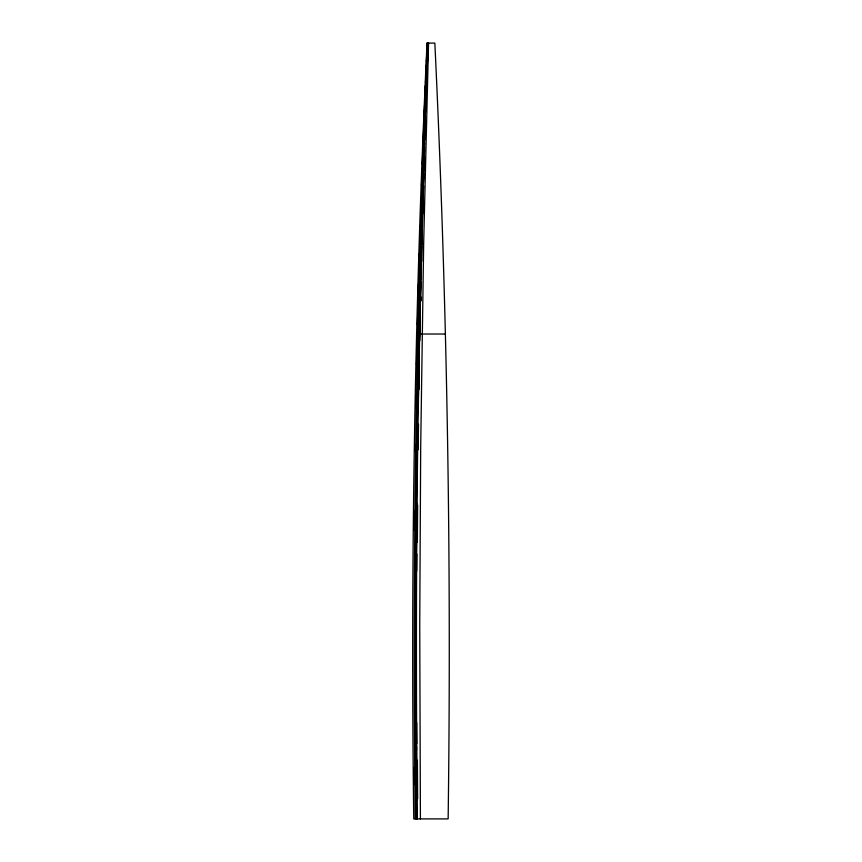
<?xml version="1.0" encoding="UTF-8"?>
<svg xmlns="http://www.w3.org/2000/svg" width="862" height="862" viewBox="0 0 862 862"><rect width="100%" height="100%" fill="white"/><g stroke="black" fill="none" stroke-linecap="round" stroke-linejoin="round"><path stroke-width="1.29" d="M415.635 576.419L416.411 818.9C413.771 560.257 417.294 301.549 427.638 43.1C417.488 301.56 413.792 560.257 416.648 818.9M416.691 571.15L416.777 554.018M417.154 542.166L417.165 539.526M417.273 542.166L417.283 539.526M414.019 530.302L414.191 510.423M416.583 542.166L416.605 539.526M416.852 542.166L416.874 539.526M417.348 541.401L417.639 505.035M416.195 571.097L416.777 503.16M417.068 469.855L417.65 426.927M417.973 406.735L418.501 374.42M418.77 358.258L419.363 326.019M418.296 407.78L420.236 303.327M418.113 449.824L418.512 424.233M419.04 389.225L419.352 369.033M419.783 340.759L420.236 319.339M414.934 451.171L415.053 444.436M415.667 408.071L415.883 394.613M419.126 357.73L419.374 344.563M416.518 364.992L416.777 352.87M419.934 315.837L420.236 301.549M420.99 300.957L421.076 296.991M418.943 334.025L424.535 132.5M420.3 300.655L421.076 268.632M421.27 260.615L421.949 232.589M422.046 228.592L425.322 115.82M421.895 244.603L421.96 241.931M422.617 213.905L422.8 205.899M420.667 300.655L421.098 281.971M421.798 261.283L421.938 245.939M422.348 228.592L422.811 208.572M423.091 196.558L423.662 185.901M417.423 324.769L417.628 316.828M418.189 295.666L418.501 283.76M418.954 266.573L419.341 253.342M419.622 315.341L420.225 291.313M420.527 279.299L421.087 256.617M421.389 244.603L421.949 221.911M422.143 213.905L422.779 188.552M421.572 244.399L421.96 228.807M419.288 266.477L419.363 263.88M422.38 213.226L422.811 197.635M420.085 239.194L420.236 234.001M428.543 43.1L423.673 243.095L420.688 447.626L419.729 625.672L420.408 818.9M424.223 167.39L424.535 156.809M425.052 139.622L425.419 127.727M426.992 82.062L427.067 79.466M419.805 238.796L420.225 225.575M420.688 211.028L421.065 199.122M420.925 211.923L421.087 206.729M423.382 183.207L423.684 173.865M424.244 156.518L424.546 147.186M425.106 129.839L425.408 120.497M425.936 104.485L426.281 93.807M426.668 81.793L427.143 67.117M427.401 59.112L427.918 43.1L424.61 130.367M423.274 188.552L423.662 176.538M423.964 167.196L424.524 149.848M424.858 139.17L425.375 123.158M425.763 111.155L426.27 95.143M426.528 87.137L427.132 68.454M427.304 63.12L427.94 43.1L426.378 87.137M425.903 111.855L426.281 99.96M426.658 88.053L427.11 73.507M427.444 62.937L427.994 45.74M422.542 188.552L425.375 112.491M425.645 104.485L426.237 87.137M426.399 84.659L427.11 61.784M427.196 59.112L427.746 43.1M424.513 143.178C417.1 368.333 415.053 593.649 417.283 818.9M424.654 139.17L425.397 116.489M425.58 111.155L426.248 91.135M421.496 185.901L421.938 174.005M422.283 164.75L422.833 150.203M423.026 144.913L423.662 127.727M423.813 123.751L424.557 105.239M421.766 185.901L421.96 180.611M422.542 164.75L422.833 156.809M423.264 144.913L423.651 134.332M424.039 123.751L424.546 110.53M424.988 115.82L427.649 43.1M427.369 43.1C416.314 301.528 412.155 560.246 415.236 818.9M424.88 102.6L425.419 89.379M425.699 82.763L426.237 69.542M426.571 61.611L427.11 48.391M424.675 102.6L425.408 85.413M425.516 82.763L426.248 65.577M426.421 61.611L427.099 45.74M427.035 43.1C414.902 301.495 410.42 560.246 413.76 818.9L448.143 818.9C451.591 560.246 447.162 301.484 434.847 43.1L427.024 43.1M416.497 334.025L445.374 334.025M414.008 767.503L414.191 784.635M416.238 722.97L416.777 800.248M417.391 760.273L417.639 798.912M416.777 743.777L416.669 722.701M416.518 746.417L416.54 750.371"/></g></svg>
